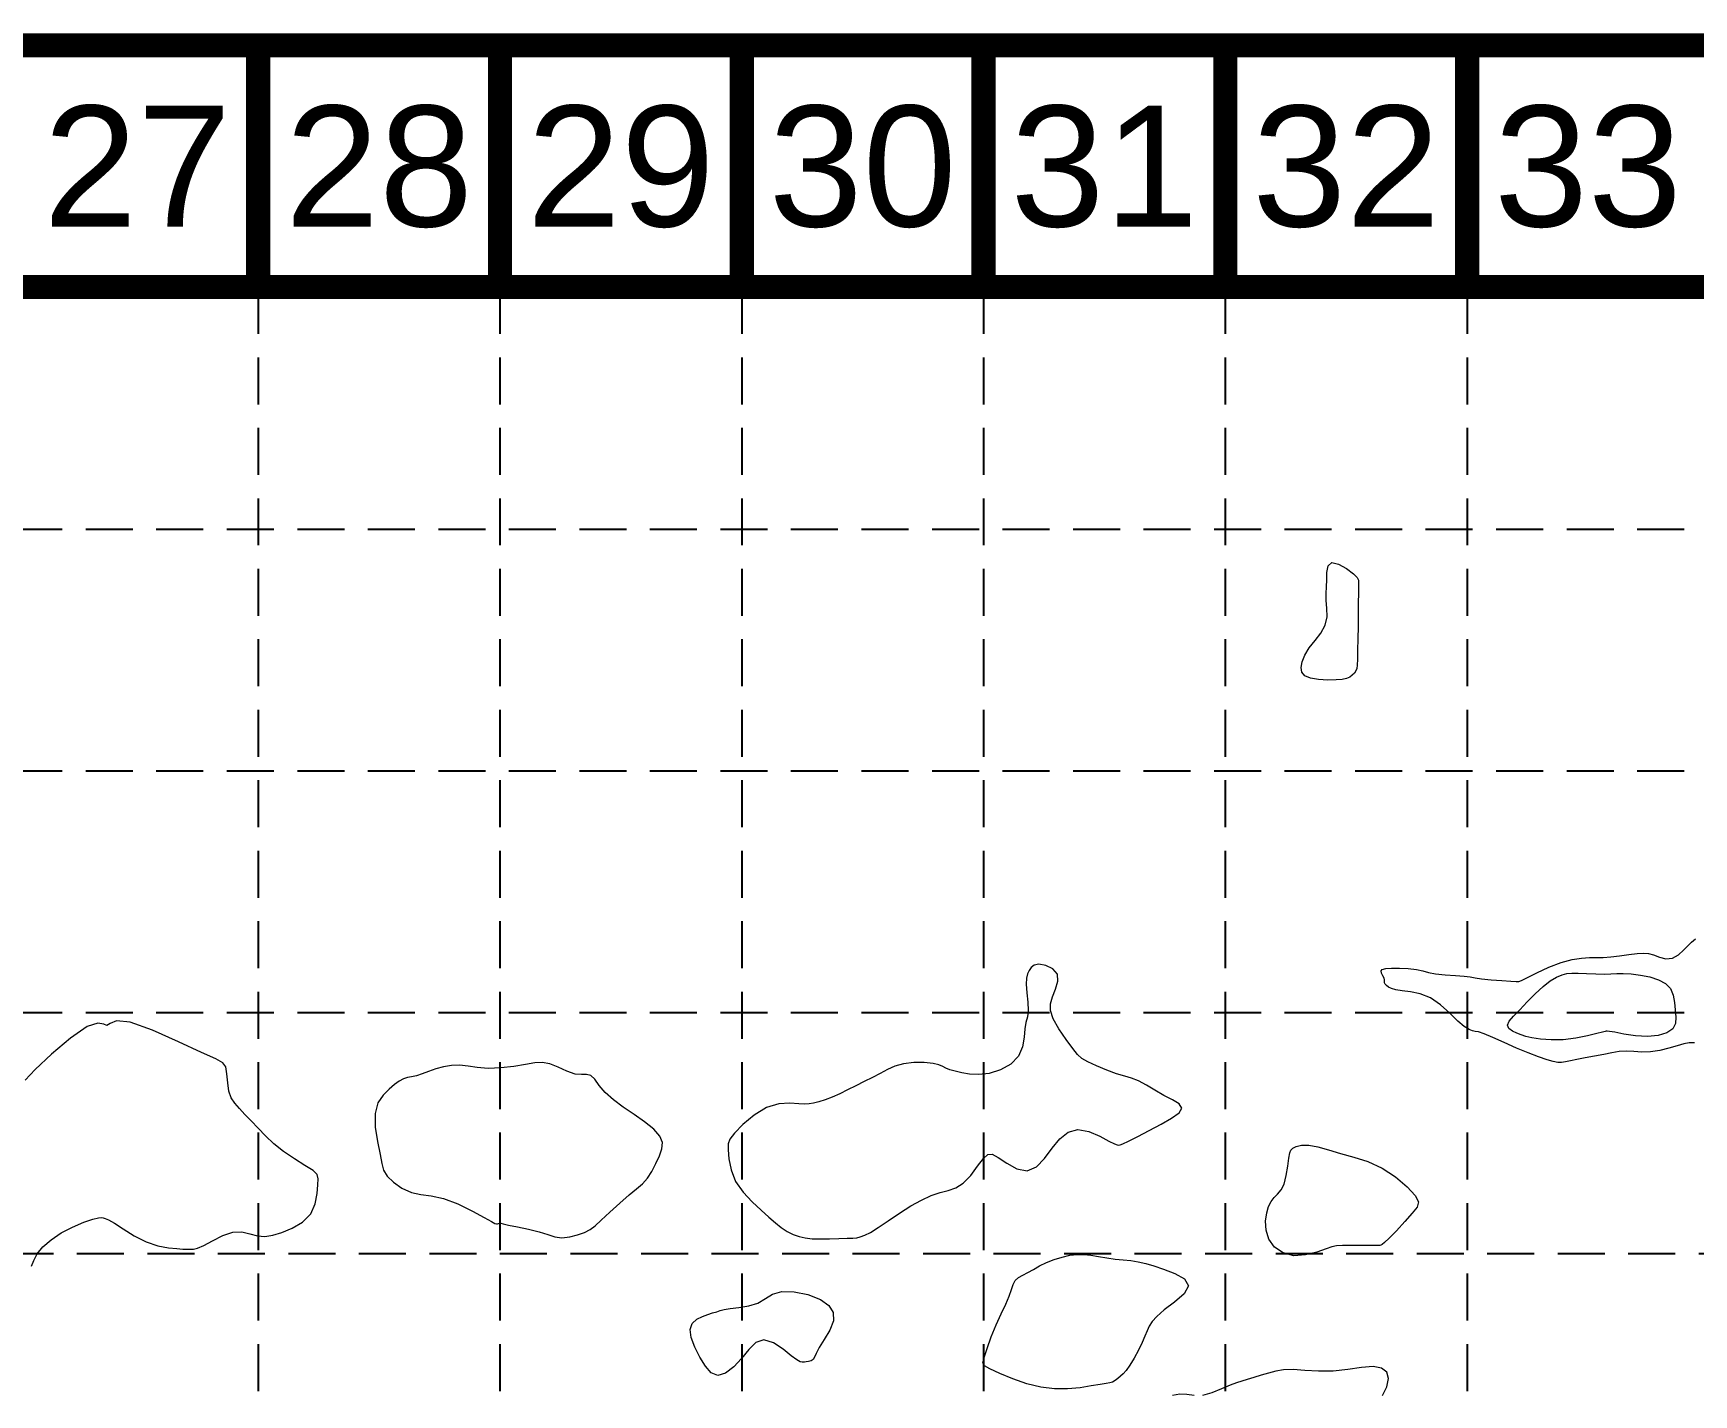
# Model space of a CAD drawing. Header units: inches. Extents: x 45655 to 51424, y 20024 to 23633.
# Drawn here: x 48095 to 48714, y 23126 to 23633 of the extents above; entities that cross this region are included whole.
import ezdxf
from ezdxf.enums import TextEntityAlignment as Align

# ---------------------------------------------------------------- set-up
doc = ezdxf.new("R2010")
doc.units = ezdxf.units.IN
doc.header["$MEASUREMENT"] = 0
doc.linetypes.add('HIDDEN', pattern=[0.375, 0.25, -0.125])
doc.layers.add('BASE', color=7, linetype='Continuous')
doc.layers.add('GRID', color=254, linetype='HIDDEN')
doc.layers.add('CTR', color=43, linetype='Continuous', lineweight=9)
doc.styles.get("Standard").update_dxf_attribs({"font": 'ARIAL.TTF'})

msp = doc.modelspace()

# ---------------------------------------------------------------- linework, layer by layer
at = {"layer": 'BASE', "const_width": 9}
for points in [[(45659.24, 20028.55), (51419.24, 20028.55), (51419.24, 23628.55), (45659.24, 23628.55)], [(45749.24, 20118.55), (51329.24, 20118.55), (51329.24, 23538.55), (45749.24, 23538.55)]]:
    msp.add_lwpolyline(points, close=True, dxfattribs=at)
for points in [[(48179.24, 23538.55), (48179.24, 23628.55)], [(48269.24, 23538.55), (48269.24, 23628.55)], [(48359.24, 23538.55), (48359.24, 23628.55)], [(48449.24, 23538.55), (48449.24, 23628.55)], [(48539.24, 23538.55), (48539.24, 23628.55)], [(48629.24, 23538.55), (48629.24, 23628.55)]]:
    msp.add_lwpolyline(points, dxfattribs=at)
at = {"layer": 'CTR'}
for points, elevation in [([(48576.45, 23412.6), (48577.1, 23415.72), (48577.07, 23418.87), (48576.84, 23421.79), (48576.78, 23424.38), (48576.87, 23426.83), (48576.98, 23429.42), (48577.08, 23432.24), (48577.56, 23434.65), (48578.92, 23435.85), (48581.41, 23435.3), (48584.38, 23433.62), (48586.91, 23431.72), (48588.3, 23430.28), (48588.8, 23429.29), (48588.84, 23428.52), (48588.82, 23427.72), (48588.8, 23426.47), (48588.78, 23424.32), (48588.75, 23420.98), (48588.73, 23416.73), (48588.67, 23412.06), (48588.59, 23407.42), (48588.49, 23403.22), (48588.4, 23399.9), (48588.31, 23397.72), (48588.14, 23396.4), (48587.82, 23395.5), (48587.28, 23394.69), (48586.51, 23393.91), (48585.55, 23393.25), (48584.37, 23392.73), (48582.77, 23392.38), (48580.46, 23392.17), (48577.34, 23392.14), (48573.92, 23392.34), (48570.91, 23392.84), (48568.85, 23393.72), (48567.74, 23395.02), (48567.45, 23396.76), (48567.82, 23398.94), (48568.83, 23401.43), (48570.48, 23404.09), (48572.65, 23406.82), (48574.84, 23409.63), (48576.45, 23412.6)], 564), ([(48713.84, 23257.01), (48711.96, 23256.98), (48709.9, 23256.58), (48707.42, 23255.88), (48704.37, 23254.98), (48700.96, 23254.14), (48697.51, 23253.61), (48694.27, 23253.57), (48691.28, 23253.8), (48688.48, 23253.95), (48685.81, 23253.76), (48683.09, 23253.3), (48680.09, 23252.68), (48676.7, 23252.02), (48673.24, 23251.36), (48670.14, 23250.77), (48667.74, 23250.28), (48665.91, 23249.91), (48664.42, 23249.72), (48663.01, 23249.72), (48661.33, 23250), (48659.04, 23250.65), (48655.85, 23251.74), (48651.95, 23253.23), (48647.58, 23255.06), (48643.05, 23257.09), (48638.86, 23259), (48635.55, 23260.41), (48633.48, 23261.08), (48632.24, 23261.28), (48631.24, 23261.46), (48629.95, 23261.99), (48628.19, 23263.13), (48625.83, 23265.12), (48622.83, 23268.02), (48619.33, 23271.17), (48615.56, 23273.81), (48611.73, 23275.31), (48608.14, 23275.99), (48605.08, 23276.32), (48602.76, 23276.7), (48601.11, 23277.19), (48599.98, 23277.74), (48599.21, 23278.3), (48598.75, 23278.87), (48598.55, 23279.39), (48598.52, 23279.88), (48598.52, 23280.41), (48598.32, 23281.1), (48597.85, 23281.98), (48597.37, 23282.92), (48597.21, 23283.76), (48597.68, 23284.31), (48598.94, 23284.63), (48601.06, 23284.77), (48604.03, 23284.78), (48607.33, 23284.65), (48610.37, 23284.32), (48612.73, 23283.81), (48614.9, 23283.23), (48617.53, 23282.71), (48621.05, 23282.37), (48624.88, 23282.12), (48628.16, 23281.88), (48630.38, 23281.56), (48632.2, 23281.2), (48634.58, 23280.82), (48638.16, 23280.49), (48642.18, 23280.21), (48645.57, 23280.01), (48647.51, 23279.89), (48648.31, 23279.85), (48648.56, 23279.86), (48648.83, 23279.97), (48649.69, 23280.39), (48651.72, 23281.39), (48655.23, 23283.11), (48659.66, 23285.14), (48664.24, 23286.93), (48668.3, 23288.05), (48671.78, 23288.59), (48674.77, 23288.77), (48677.36, 23288.79), (48679.89, 23288.82), (48682.71, 23288.98), (48686.03, 23289.38), (48689.49, 23289.85), (48692.57, 23290.25), (48694.91, 23290.39), (48696.8, 23290.22), (48698.67, 23289.72), (48700.85, 23288.94), (48703.24, 23288.35), (48705.65, 23288.49), (48707.88, 23289.72), (48709.85, 23291.54), (48711.49, 23293.27), (48712.83, 23294.48), (48714.27, 23295.68)], 566), ([(48407.15, 23186.41), (48410.04, 23188.16), (48413.76, 23190.66), (48417.97, 23193.5), (48422.23, 23196.24), (48426.19, 23198.45), (48429.8, 23200.11), (48433.09, 23201.26), (48436.11, 23202.04), (48438.95, 23202.99), (48441.71, 23204.74), (48444.47, 23207.65), (48447.02, 23211.02), (48449.17, 23213.86), (48450.82, 23215.37), (48452.45, 23215.48), (48454.67, 23214.3), (48457.87, 23212.13), (48461.68, 23210.06), (48465.53, 23209.33), (48468.93, 23210.84), (48471.96, 23213.96), (48474.8, 23217.73), (48477.63, 23221.2), (48480.72, 23223.73), (48484.28, 23224.78), (48488.43, 23224.03), (48492.54, 23222.23), (48495.9, 23220.41), (48497.93, 23219.35), (48498.96, 23218.97), (48499.49, 23218.92), (48500.06, 23219.01), (48501.14, 23219.4), (48503.25, 23220.38), (48506.68, 23222.13), (48510.94, 23224.36), (48515.35, 23226.74), (48519.24, 23228.95), (48522, 23230.92), (48523.08, 23232.66), (48522.11, 23234.22), (48519.64, 23235.74), (48516.4, 23237.41), (48513.05, 23239.33), (48509.84, 23241.24), (48506.93, 23242.8), (48504.35, 23243.82), (48501.79, 23244.59), (48498.79, 23245.49), (48495.11, 23246.83), (48491.29, 23248.42), (48488.05, 23249.93), (48485.86, 23251.21), (48484.22, 23252.68), (48482.43, 23254.92), (48479.97, 23258.26), (48477.32, 23262.19), (48475.2, 23265.95), (48474.18, 23269), (48474.16, 23271.58), (48474.89, 23274.16), (48476.05, 23277.04), (48476.92, 23279.99), (48476.74, 23282.61), (48475.03, 23284.57), (48472.42, 23285.8), (48469.86, 23286.24), (48468.07, 23285.94), (48466.97, 23285.09), (48466.23, 23283.97), (48465.64, 23282.71), (48465.24, 23281.11), (48465.15, 23278.81), (48465.4, 23275.66), (48465.75, 23272.17), (48465.88, 23269), (48465.57, 23266.63), (48465.03, 23264.6), (48464.58, 23262.25), (48464.33, 23259.1), (48463.79, 23255.5), (48462.3, 23252.01), (48459.4, 23249.1), (48455.53, 23246.93), (48451.39, 23245.61), (48447.51, 23245.17), (48444.06, 23245.35), (48441.11, 23245.85), (48438.68, 23246.4), (48436.73, 23246.97), (48435.23, 23247.57), (48434.04, 23248.22), (48432.64, 23248.84), (48430.49, 23249.34), (48427.19, 23249.64), (48423.27, 23249.63), (48419.44, 23249.21), (48416.24, 23248.28), (48413.5, 23247.01), (48410.82, 23245.56), (48407.89, 23244.07), (48404.79, 23242.57), (48401.67, 23241.04), (48398.65, 23239.5), (48395.74, 23238.04), (48392.95, 23236.77), (48390.3, 23235.79), (48387.89, 23235.07), (48385.89, 23234.58), (48384.31, 23234.27), (48382.7, 23234.15), (48380.47, 23234.26), (48377.18, 23234.47), (48373.05, 23234.25), (48368.46, 23232.92), (48363.83, 23230.11), (48359.66, 23226.55), (48356.52, 23223.32), (48354.77, 23221.13), (48354.13, 23219.39), (48354.13, 23217.18), (48354.42, 23213.82), (48355.24, 23209.68), (48356.94, 23205.35), (48359.75, 23201.33), (48363.15, 23197.76), (48366.52, 23194.68), (48369.35, 23192.1), (48371.74, 23189.97), (48373.93, 23188.21), (48376.13, 23186.78), (48378.35, 23185.65), (48380.6, 23184.84), (48382.89, 23184.32), (48385.41, 23184.06), (48388.35, 23183.98), (48391.84, 23184.01), (48395.39, 23184.11), (48398.42, 23184.21), (48400.54, 23184.26), (48402.02, 23184.39), (48403.36, 23184.69), (48404.99, 23185.31), (48407.15, 23186.41)], 576), ([(48657.53, 23278.03), (48660.19, 23280.07), (48662.55, 23281.43), (48664.6, 23282.29), (48666.4, 23282.77), (48668.28, 23282.98), (48670.64, 23282.98), (48673.75, 23282.86), (48677.16, 23282.71), (48680.3, 23282.63), (48682.76, 23282.69), (48684.92, 23282.8), (48687.32, 23282.82), (48690.36, 23282.65), (48693.81, 23282.22), (48697.28, 23281.53), (48700.43, 23280.51), (48703.04, 23279.09), (48704.91, 23277.21), (48705.97, 23274.79), (48706.46, 23272.06), (48706.71, 23269.26), (48706.92, 23266.6), (48706.77, 23264.23), (48705.78, 23262.22), (48703.62, 23260.68), (48700.41, 23259.7), (48696.4, 23259.35), (48691.92, 23259.64), (48687.61, 23260.29), (48684.21, 23260.93), (48682.24, 23261.26), (48681.36, 23261.36), (48681, 23261.31), (48680.6, 23261.23), (48679.63, 23261.01), (48677.58, 23260.51), (48674.12, 23259.67), (48669.69, 23258.77), (48664.97, 23258.15), (48660.5, 23258.06), (48656.58, 23258.37), (48653.4, 23258.88), (48651.07, 23259.4), (48649.32, 23259.96), (48647.75, 23260.6), (48646.15, 23261.38), (48644.83, 23262.35), (48644.31, 23263.54), (48644.94, 23265.03), (48646.56, 23266.91), (48648.88, 23269.3), (48651.65, 23272.22), (48654.61, 23275.29), (48657.53, 23278.03)], 564), ([(48094.79, 23173.79), (48095.68, 23175.93), (48096.92, 23178.4), (48099.06, 23181.04), (48102.11, 23183.68), (48105.89, 23186.19), (48110.16, 23188.4), (48114.31, 23190.18), (48117.66, 23191.37), (48119.75, 23191.88), (48120.87, 23191.93), (48121.56, 23191.78), (48122.31, 23191.61), (48123.56, 23191.11), (48125.7, 23189.89), (48128.97, 23187.72), (48133.05, 23185.14), (48137.5, 23182.83), (48141.85, 23181.39), (48145.79, 23180.66), (48148.97, 23180.35), (48151.21, 23180.21), (48152.73, 23180.16), (48153.92, 23180.15), (48155.11, 23180.18), (48156.68, 23180.53), (48158.98, 23181.53), (48162.22, 23183.3), (48166.01, 23185.24), (48169.8, 23186.51), (48173.16, 23186.56), (48176.16, 23185.85), (48178.94, 23185.09), (48181.69, 23184.88), (48184.64, 23185.31), (48188.03, 23186.34), (48191.91, 23187.97), (48195.74, 23190.25), (48198.77, 23193.29), (48200.49, 23197.02), (48201.22, 23200.88), (48201.46, 23204.16), (48201.57, 23206.36), (48201.15, 23207.9), (48199.64, 23209.4), (48196.65, 23211.37), (48192.76, 23213.79), (48188.71, 23216.53), (48185.11, 23219.44), (48181.99, 23222.4), (48179.19, 23225.27), (48176.61, 23227.93), (48174.27, 23230.36), (48172.22, 23232.52), (48170.52, 23234.47), (48169.21, 23236.52), (48168.33, 23239.02), (48167.89, 23242.16), (48167.61, 23245.41), (48167.16, 23248.03), (48166.08, 23249.61), (48163.42, 23250.99), (48158.07, 23253.34), (48149.56, 23257.32), (48139.84, 23261.68), (48131.52, 23264.7), (48126.51, 23265.19), (48124.1, 23264.23), (48122.94, 23263.45), (48121.73, 23263.9), (48119.55, 23264.36), (48115.56, 23263.03), (48109.35, 23258.72), (48102.3, 23252.75), (48096.24, 23247.02), (48092.5, 23243.04)], 576), ([(48269.1, 23189.82), (48269.51, 23189.79), (48270.43, 23189.57), (48272.41, 23189.11), (48275.77, 23188.42), (48279.87, 23187.54), (48283.84, 23186.56), (48287.02, 23185.56), (48289.69, 23184.78), (48292.31, 23184.43), (48295.2, 23184.71), (48298.14, 23185.45), (48300.74, 23186.42), (48302.75, 23187.49), (48304.62, 23188.9), (48306.96, 23191), (48310.17, 23193.96), (48313.81, 23197.28), (48317.27, 23200.33), (48320.05, 23202.61), (48322.26, 23204.51), (48324.11, 23206.54), (48325.8, 23209.13), (48327.29, 23212.04), (48328.56, 23214.9), (48329.49, 23217.46), (48329.7, 23219.82), (48328.78, 23222.21), (48326.46, 23224.8), (48323.07, 23227.54), (48319.14, 23230.32), (48315.15, 23233.06), (48311.45, 23235.77), (48308.39, 23238.49), (48306.16, 23241.16), (48304.52, 23243.43), (48303.09, 23244.87), (48301.5, 23245.25), (48299.59, 23245.16), (48297.17, 23245.39), (48294.16, 23246.48), (48290.88, 23247.98), (48287.74, 23249.24), (48284.97, 23249.71), (48282.17, 23249.52), (48278.77, 23248.95), (48274.4, 23248.24), (48269.53, 23247.66), (48264.83, 23247.45), (48260.8, 23247.78), (48257.35, 23248.34), (48254.22, 23248.72), (48251.16, 23248.62), (48248.21, 23248.1), (48245.36, 23247.29), (48242.68, 23246.35), (48240.24, 23245.43), (48238.12, 23244.73), (48236.36, 23244.34), (48234.83, 23244.04), (48233.35, 23243.59), (48231.76, 23242.74), (48229.97, 23241.45), (48227.95, 23239.73), (48225.75, 23237.55), (48223.83, 23234.62), (48222.74, 23230.67), (48222.83, 23225.61), (48223.69, 23220.2), (48224.63, 23215.43), (48225.24, 23212.01), (48225.9, 23209.55), (48227.19, 23207.39), (48229.57, 23205.06), (48232.73, 23202.85), (48236.26, 23201.25), (48239.82, 23200.51), (48243.68, 23200.05), (48248.22, 23199.06), (48253.6, 23196.98), (48259.01, 23194.36), (48263.41, 23191.99), (48266.07, 23190.48), (48267.34, 23189.75), (48267.92, 23189.54), (48268.35, 23189.57), (48268.74, 23189.71), (48269.1, 23189.82)], 576), ([(48564.69, 23177.71), (48560.78, 23178.77), (48557.61, 23180.95), (48555.43, 23183.9), (48554.39, 23187.25), (48554.23, 23190.61), (48554.64, 23193.64), (48555.36, 23196.04), (48556.32, 23197.91), (48557.45, 23199.38), (48558.72, 23200.67), (48559.99, 23202.19), (48561.1, 23204.42), (48561.95, 23207.59), (48562.55, 23211.09), (48562.93, 23214.1), (48563.21, 23216.02), (48563.59, 23217.08), (48564.33, 23217.77), (48565.67, 23218.45), (48567.66, 23218.93), (48570.33, 23218.93), (48573.66, 23218.27), (48577.61, 23217.12), (48582.12, 23215.78), (48587.08, 23214.43), (48592.3, 23212.77), (48597.58, 23210.38), (48602.64, 23207.07), (48606.96, 23203.38), (48609.92, 23200.1), (48611.1, 23197.73), (48610.63, 23195.78), (48608.83, 23193.5), (48606.03, 23190.4), (48602.93, 23187.04), (48600.24, 23184.25), (48598.53, 23182.6), (48597.64, 23181.88), (48597.16, 23181.66), (48596.73, 23181.56), (48595.79, 23181.51), (48593.77, 23181.5), (48590.37, 23181.51), (48586.39, 23181.53), (48582.9, 23181.51), (48580.64, 23181.38), (48578.92, 23181.02), (48576.72, 23180.25), (48573.31, 23179.05), (48569.07, 23177.98), (48564.69, 23177.71)], 574), ([(48453.91, 23151.98), (48455.77, 23156.1), (48457.49, 23159.67), (48458.84, 23162.67), (48459.69, 23165.11), (48460.31, 23167.05), (48461.07, 23168.51), (48462.27, 23169.6), (48463.86, 23170.51), (48465.74, 23171.47), (48467.78, 23172.62), (48470.05, 23173.89), (48472.62, 23175.16), (48475.5, 23176.3), (48478.51, 23177.22), (48481.41, 23177.87), (48484.04, 23178.17), (48486.54, 23178.17), (48489.15, 23177.92), (48492.03, 23177.46), (48495.1, 23176.93), (48498.2, 23176.46), (48501.2, 23176.14), (48504.08, 23175.87), (48506.86, 23175.48), (48509.62, 23174.87), (48512.62, 23173.96), (48516.21, 23172.72), (48520.41, 23171.1), (48524.01, 23169.07), (48525.51, 23166.55), (48523.9, 23163.57), (48520.34, 23160.44), (48516.52, 23157.52), (48513.74, 23155.13), (48511.99, 23153.17), (48510.9, 23151.42), (48510.09, 23149.7), (48509.33, 23147.79), (48508.31, 23145.44), (48506.89, 23142.57), (48505.25, 23139.54), (48503.65, 23136.9), (48502.32, 23135.02), (48501.2, 23133.76), (48500.19, 23132.8), (48499.21, 23131.95), (48498.24, 23131.19), (48497.29, 23130.64), (48496.29, 23130.34), (48494.88, 23130.12), (48492.67, 23129.79), (48489.36, 23129.2), (48485.17, 23128.56), (48480.5, 23128.13), (48475.63, 23128.16), (48470.6, 23128.75), (48465.4, 23129.98), (48460.12, 23131.84), (48455.3, 23133.89), (48451.64, 23135.61), (48449.62, 23136.72), (48449.03, 23137.83), (48449.47, 23139.78), (48450.57, 23143.14), (48452.11, 23147.46), (48453.91, 23151.98)], 574), ([(48393.37, 23153.5), (48392.02, 23150.02), (48389.95, 23146.54), (48388.04, 23143.52), (48386.92, 23141.33), (48386.33, 23139.89), (48385.82, 23139.01), (48385.02, 23138.53), (48384.05, 23138.3), (48383.19, 23138.19), (48382.59, 23138.09), (48382.14, 23138.02), (48381.67, 23138.04), (48380.96, 23138.22), (48379.73, 23138.9), (48377.66, 23140.42), (48374.6, 23142.87), (48371.01, 23145.29), (48367.49, 23146.43), (48364.49, 23145.4), (48361.83, 23142.77), (48359.15, 23139.44), (48356.23, 23136.31), (48353.21, 23134), (48350.36, 23133.14), (48347.88, 23134.13), (48345.7, 23136.6), (48343.68, 23139.95), (48341.8, 23143.63), (48340.42, 23147.2), (48339.99, 23150.25), (48340.81, 23152.49), (48342.53, 23154.02), (48344.61, 23155.07), (48346.6, 23155.84), (48348.39, 23156.41), (48349.91, 23156.87), (48351.22, 23157.28), (48352.72, 23157.65), (48354.92, 23158), (48358.12, 23158.4), (48361.81, 23159.01), (48365.28, 23160.1), (48368.07, 23161.72), (48370.74, 23163.38), (48374.14, 23164.42), (48378.76, 23164.32), (48383.89, 23163.23), (48388.49, 23161.44), (48391.68, 23159.23), (48393.31, 23156.58), (48393.37, 23153.5)], 574), ([(48597.72, 23125.64), (48599.32, 23128.93), (48600, 23131.97), (48599.38, 23134.33), (48597.44, 23135.83), (48594.24, 23136.42), (48589.93, 23136.11), (48584.85, 23135.36), (48579.4, 23134.75), (48573.95, 23134.72), (48568.86, 23135.02), (48564.45, 23135.28), (48560.94, 23135.18), (48558.05, 23134.72), (48555.35, 23134.02), (48552.56, 23133.16), (48549.82, 23132.3), (48547.38, 23131.56), (48545.36, 23131.01), (48543.41, 23130.42), (48541.01, 23129.49), (48537.85, 23128.08), (48534.26, 23126.61), (48530.74, 23125.67)], 576), ([(48527.69, 23125.64), (48524.96, 23126.04), (48522.31, 23126.19), (48519.55, 23125.59)], 576)]:
    msp.add_lwpolyline(points, dxfattribs=dict(at, elevation=elevation))
at = {"layer": 'GRID', "linetype": 'HIDDEN', "ltscale": 70}
for p, q in [((48179.24, 23538.55), (48179.24, 20388.15)), ((48269.24, 23538.55), (48269.24, 20388.15)), ((48359.24, 23538.55), (48359.24, 20388.15)), ((48449.24, 23538.55), (48449.24, 20388.15)), ((48539.24, 23538.55), (48539.24, 20388.15)), ((48629.24, 23538.55), (48629.24, 20388.15)), ((45752.56, 23448.26), (51332.56, 23448.26)), ((45752.56, 23358.26), (51332.56, 23358.26)), ((45752.56, 23268.26), (51332.56, 23268.26)), ((45749.24, 23178.55), (51329.24, 23178.55))]:
    msp.add_line(p, q, dxfattribs=at)

# ---------------------------------------------------------------- texts
at = {"layer": 'BASE'}
for s, p in [('27', (48134.24, 23583.55)), ('28', (48224.24, 23583.55)), ('29', (48314.24, 23583.55)), ('30', (48404.24, 23583.55)), ('31', (48494.24, 23583.55)), ('32', (48584.24, 23583.55)), ('33', (48674.24, 23583.55))]:
    msp.add_text(s, height=45, dxfattribs=at).set_placement(p, align=Align.MIDDLE_CENTER)

doc.saveas('drawing.dxf')
